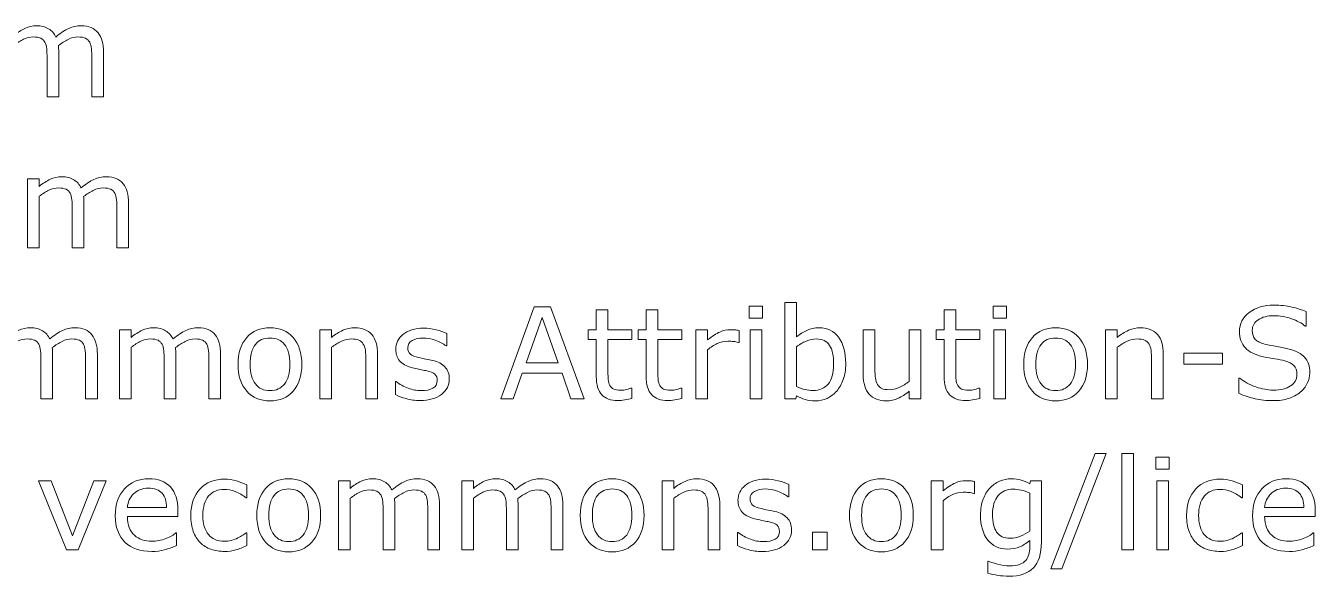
# Model space of a CAD drawing. Header units: inches. Extents: x -25 to 255, y 87 to 240.
# Drawn here: x 20.5 to 95.9, y 197.9 to 230 of the extents above; entities that cross this region are included whole.
import ezdxf

# ---------------------------------------------------------------- set-up
doc = ezdxf.new("R2010")
doc.units = ezdxf.units.IN
doc.header["$MEASUREMENT"] = 0

# ---------------------------------------------------------------- blocks, each defined once
blk = doc.blocks.new('block 114')
at = {"color": 7, "lineweight": 5}
for points in [[(53.169, 208.222), (52.406, 208.222), (51.882, 209.721), (49.559, 209.721), (49.034, 208.222), (48.307, 208.222), (50.262, 213.612), (51.214, 213.612), (53.169, 208.222)], [(63.6, 212.94), (62.828, 212.94), (62.828, 213.646), (63.6, 213.646), (63.6, 212.94)], [(77.856, 212.94), (77.084, 212.94), (77.084, 213.646), (77.856, 213.646), (77.856, 212.94)], [(51.658, 210.338), (50.72, 212.979), (49.779, 210.338), (51.658, 210.338)], [(63.555, 208.222), (62.872, 208.222), (62.872, 212.267), (63.555, 212.267), (63.555, 208.222)], [(77.812, 208.222), (77.128, 208.222), (77.128, 212.267), (77.812, 212.267), (77.812, 208.222)], [(90.484, 210.25), (88.224, 210.25), (88.224, 210.9), (90.484, 210.9), (90.484, 210.25)], [(83.684, 205.036), (81.092, 198.3), (80.465, 198.3), (83.048, 205.036), (83.684, 205.036)], [(85.296, 199.402), (84.613, 199.402), (84.613, 205.036), (85.296, 205.036), (85.296, 199.402)], [(87.373, 204.121), (86.601, 204.121), (86.601, 204.826), (87.373, 204.826), (87.373, 204.121)], [(25.23, 203.448), (23.594, 199.402), (22.91, 199.402), (21.283, 203.448), (22.02, 203.448), (23.275, 200.228), (24.517, 203.448), (25.23, 203.448)], [(87.329, 199.402), (86.645, 199.402), (86.645, 203.448), (87.329, 203.448), (87.329, 199.402)], [(67.382, 199.402), (66.522, 199.402), (66.522, 200.438), (67.382, 200.438), (67.382, 199.402)]]:
    blk.add_lwpolyline(points, dxfattribs=at)
for points, knots in [([(25.077, 225.861), (25.077, 225.861), (24.393, 225.861), (24.393, 225.861), (24.393, 225.861), (24.393, 228.162), (24.393, 228.162), (24.393, 228.335), (24.385, 228.503), (24.369, 228.665), (24.354, 228.826), (24.321, 228.955), (24.27, 229.052), (24.214, 229.155), (24.135, 229.234), (24.031, 229.287), (23.927, 229.34), (23.777, 229.366), (23.582, 229.366), (23.391, 229.366), (23.2, 229.318), (23.01, 229.223), (22.819, 229.128), (22.628, 229.007), (22.438, 228.86), (22.445, 228.804), (22.451, 228.74), (22.456, 228.666), (22.461, 228.593), (22.464, 228.52), (22.464, 228.448), (22.464, 228.448), (22.464, 225.861), (22.464, 225.861), (22.464, 225.861), (21.78, 225.861), (21.78, 225.861), (21.78, 225.861), (21.78, 228.162), (21.78, 228.162), (21.78, 228.34), (21.772, 228.51), (21.756, 228.67), (21.741, 228.83), (21.708, 228.959), (21.657, 229.055), (21.601, 229.159), (21.522, 229.236), (21.418, 229.289), (21.314, 229.341), (21.164, 229.366), (20.969, 229.366), (20.783, 229.366), (20.597, 229.321), (20.41, 229.229), (20.223, 229.137), (20.036, 229.02), (19.851, 228.878), (19.851, 228.878), (19.851, 225.861), (19.851, 225.861), (19.851, 225.861), (19.167, 225.861), (19.167, 225.861), (19.167, 225.861), (19.167, 229.907), (19.167, 229.907), (19.167, 229.907), (19.851, 229.907), (19.851, 229.907), (19.851, 229.907), (19.851, 229.458), (19.851, 229.458), (20.063, 229.633), (20.275, 229.77), (20.487, 229.869), (20.698, 229.968), (20.923, 230.017), (21.162, 230.017), (21.438, 230.017), (21.671, 229.959), (21.864, 229.844), (22.056, 229.728), (22.199, 229.568), (22.293, 229.363), (22.568, 229.594), (22.82, 229.761), (23.047, 229.863), (23.274, 229.965), (23.517, 230.017), (23.775, 230.017), (24.219, 230.017), (24.547, 229.882), (24.759, 229.613), (24.97, 229.344), (25.077, 228.968), (25.077, 228.485), (25.077, 228.485), (25.077, 225.861), (25.077, 225.861)], [0, 0, 0, 0, 1, 1, 1, 2, 2, 2, 3, 3, 3, 4, 4, 4, 5, 5, 5, 6, 6, 6, 7, 7, 7, 8, 8, 8, 9, 9, 9, 10, 10, 10, 11, 11, 11, 12, 12, 12, 13, 13, 13, 14, 14, 14, 15, 15, 15, 16, 16, 16, 17, 17, 17, 18, 18, 18, 19, 19, 19, 20, 20, 20, 21, 21, 21, 22, 22, 22, 23, 23, 23, 24, 24, 24, 25, 25, 25, 26, 26, 26, 27, 27, 27, 28, 28, 28, 29, 29, 29, 30, 30, 30, 31, 31, 31, 32, 32, 32, 33, 33, 33, 33]), ([(26.548, 217.041), (26.548, 217.041), (25.865, 217.041), (25.865, 217.041), (25.865, 217.041), (25.865, 219.342), (25.865, 219.342), (25.865, 219.516), (25.857, 219.683), (25.841, 219.845), (25.825, 220.006), (25.792, 220.136), (25.742, 220.232), (25.686, 220.336), (25.606, 220.414), (25.503, 220.467), (25.399, 220.52), (25.249, 220.547), (25.054, 220.547), (24.864, 220.547), (24.673, 220.499), (24.483, 220.404), (24.292, 220.309), (24.101, 220.188), (23.911, 220.04), (23.918, 219.985), (23.924, 219.92), (23.929, 219.847), (23.933, 219.773), (23.935, 219.7), (23.935, 219.628), (23.935, 219.628), (23.935, 217.041), (23.935, 217.041), (23.935, 217.041), (23.252, 217.041), (23.252, 217.041), (23.252, 217.041), (23.252, 219.342), (23.252, 219.342), (23.252, 219.521), (23.244, 219.69), (23.229, 219.851), (23.213, 220.011), (23.18, 220.139), (23.129, 220.236), (23.074, 220.34), (22.994, 220.417), (22.89, 220.469), (22.786, 220.521), (22.637, 220.547), (22.442, 220.547), (22.256, 220.547), (22.069, 220.501), (21.882, 220.409), (21.695, 220.318), (21.509, 220.201), (21.323, 220.059), (21.323, 220.059), (21.323, 217.041), (21.323, 217.041), (21.323, 217.041), (20.639, 217.041), (20.639, 217.041), (20.639, 217.041), (20.639, 221.087), (20.639, 221.087), (20.639, 221.087), (21.323, 221.087), (21.323, 221.087), (21.323, 221.087), (21.323, 220.638), (21.323, 220.638), (21.536, 220.814), (21.747, 220.951), (21.959, 221.05), (22.17, 221.148), (22.396, 221.197), (22.635, 221.197), (22.91, 221.197), (23.144, 221.139), (23.336, 221.024), (23.528, 220.908), (23.671, 220.748), (23.765, 220.544), (24.041, 220.775), (24.292, 220.941), (24.519, 221.044), (24.746, 221.146), (24.989, 221.197), (25.247, 221.197), (25.692, 221.197), (26.02, 221.063), (26.231, 220.794), (26.443, 220.525), (26.548, 220.149), (26.548, 219.666), (26.548, 219.666), (26.548, 217.041), (26.548, 217.041)], [0, 0, 0, 0, 1, 1, 1, 2, 2, 2, 3, 3, 3, 4, 4, 4, 5, 5, 5, 6, 6, 6, 7, 7, 7, 8, 8, 8, 9, 9, 9, 10, 10, 10, 11, 11, 11, 12, 12, 12, 13, 13, 13, 14, 14, 14, 15, 15, 15, 16, 16, 16, 17, 17, 17, 18, 18, 18, 19, 19, 19, 20, 20, 20, 21, 21, 21, 22, 22, 22, 23, 23, 23, 24, 24, 24, 25, 25, 25, 26, 26, 26, 27, 27, 27, 28, 28, 28, 29, 29, 29, 30, 30, 30, 31, 31, 31, 32, 32, 32, 33, 33, 33, 33]), ([(55.967, 208.249), (55.839, 208.215), (55.7, 208.188), (55.549, 208.166), (55.398, 208.144), (55.264, 208.133), (55.146, 208.133), (54.733, 208.133), (54.42, 208.245), (54.205, 208.468), (53.991, 208.69), (53.883, 209.047), (53.883, 209.538), (53.883, 209.538), (53.883, 211.694), (53.883, 211.694), (53.883, 211.694), (53.42, 211.694), (53.42, 211.694), (53.42, 211.694), (53.42, 212.267), (53.42, 212.267), (53.42, 212.267), (53.883, 212.267), (53.883, 212.267), (53.883, 212.267), (53.883, 213.425), (53.883, 213.425), (53.883, 213.425), (54.567, 213.425), (54.567, 213.425), (54.567, 213.425), (54.567, 212.267), (54.567, 212.267), (54.567, 212.267), (55.967, 212.267), (55.967, 212.267), (55.967, 212.267), (55.967, 211.694), (55.967, 211.694), (55.967, 211.694), (54.567, 211.694), (54.567, 211.694), (54.567, 211.694), (54.567, 209.845), (54.567, 209.845), (54.567, 209.631), (54.571, 209.465), (54.581, 209.345), (54.591, 209.225), (54.624, 209.113), (54.682, 209.009), (54.735, 208.912), (54.808, 208.841), (54.901, 208.796), (54.993, 208.751), (55.134, 208.729), (55.324, 208.729), (55.435, 208.729), (55.55, 208.745), (55.671, 208.778), (55.791, 208.811), (55.878, 208.839), (55.931, 208.861), (55.931, 208.861), (55.967, 208.861), (55.967, 208.861), (55.967, 208.861), (55.967, 208.249), (55.967, 208.249)], [0, 0, 0, 0, 1, 1, 1, 2, 2, 2, 3, 3, 3, 4, 4, 4, 5, 5, 5, 6, 6, 6, 7, 7, 7, 8, 8, 8, 9, 9, 9, 10, 10, 10, 11, 11, 11, 12, 12, 12, 13, 13, 13, 14, 14, 14, 15, 15, 15, 16, 16, 16, 17, 17, 17, 18, 18, 18, 19, 19, 19, 20, 20, 20, 21, 21, 21, 22, 22, 22, 23, 23, 23, 23]), ([(58.886, 208.249), (58.759, 208.215), (58.619, 208.188), (58.468, 208.166), (58.318, 208.144), (58.183, 208.133), (58.065, 208.133), (57.653, 208.133), (57.339, 208.245), (57.124, 208.468), (56.91, 208.69), (56.802, 209.047), (56.802, 209.538), (56.802, 209.538), (56.802, 211.694), (56.802, 211.694), (56.802, 211.694), (56.339, 211.694), (56.339, 211.694), (56.339, 211.694), (56.339, 212.267), (56.339, 212.267), (56.339, 212.267), (56.802, 212.267), (56.802, 212.267), (56.802, 212.267), (56.802, 213.425), (56.802, 213.425), (56.802, 213.425), (57.486, 213.425), (57.486, 213.425), (57.486, 213.425), (57.486, 212.267), (57.486, 212.267), (57.486, 212.267), (58.886, 212.267), (58.886, 212.267), (58.886, 212.267), (58.886, 211.694), (58.886, 211.694), (58.886, 211.694), (57.486, 211.694), (57.486, 211.694), (57.486, 211.694), (57.486, 209.845), (57.486, 209.845), (57.486, 209.631), (57.491, 209.465), (57.5, 209.345), (57.51, 209.225), (57.544, 209.113), (57.602, 209.009), (57.654, 208.912), (57.727, 208.841), (57.819, 208.796), (57.912, 208.751), (58.054, 208.729), (58.244, 208.729), (58.354, 208.729), (58.47, 208.745), (58.59, 208.778), (58.71, 208.811), (58.797, 208.839), (58.85, 208.861), (58.85, 208.861), (58.886, 208.861), (58.886, 208.861), (58.886, 208.861), (58.886, 208.249), (58.886, 208.249)], [0, 0, 0, 0, 1, 1, 1, 2, 2, 2, 3, 3, 3, 4, 4, 4, 5, 5, 5, 6, 6, 6, 7, 7, 7, 8, 8, 8, 9, 9, 9, 10, 10, 10, 11, 11, 11, 12, 12, 12, 13, 13, 13, 14, 14, 14, 15, 15, 15, 16, 16, 16, 17, 17, 17, 18, 18, 18, 19, 19, 19, 20, 20, 20, 21, 21, 21, 22, 22, 22, 23, 23, 23, 23]), ([(68.466, 210.276), (68.466, 209.938), (68.419, 209.633), (68.323, 209.363), (68.228, 209.093), (68.099, 208.866), (67.938, 208.683), (67.766, 208.493), (67.578, 208.35), (67.373, 208.255), (67.168, 208.16), (66.942, 208.111), (66.696, 208.111), (66.467, 208.111), (66.267, 208.139), (66.095, 208.193), (65.924, 208.247), (65.755, 208.32), (65.589, 208.412), (65.589, 208.412), (65.545, 208.222), (65.545, 208.222), (65.545, 208.222), (64.905, 208.222), (64.905, 208.222), (64.905, 208.222), (64.905, 213.855), (64.905, 213.855), (64.905, 213.855), (65.589, 213.855), (65.589, 213.855), (65.589, 213.855), (65.589, 211.842), (65.589, 211.842), (65.779, 211.999), (65.982, 212.128), (66.196, 212.228), (66.411, 212.328), (66.653, 212.378), (66.921, 212.378), (67.398, 212.378), (67.775, 212.194), (68.051, 211.828), (68.328, 211.461), (68.466, 210.944), (68.466, 210.276)], [0, 0, 0, 0, 1, 1, 1, 2, 2, 2, 3, 3, 3, 4, 4, 4, 5, 5, 5, 6, 6, 6, 7, 7, 7, 8, 8, 8, 9, 9, 9, 10, 10, 10, 11, 11, 11, 12, 12, 12, 13, 13, 13, 14, 14, 14, 15, 15, 15, 15]), ([(76.304, 208.249), (76.176, 208.215), (76.036, 208.188), (75.885, 208.166), (75.735, 208.144), (75.601, 208.133), (75.482, 208.133), (75.07, 208.133), (74.757, 208.245), (74.542, 208.468), (74.328, 208.69), (74.22, 209.047), (74.22, 209.538), (74.22, 209.538), (74.22, 211.694), (74.22, 211.694), (74.22, 211.694), (73.757, 211.694), (73.757, 211.694), (73.757, 211.694), (73.757, 212.267), (73.757, 212.267), (73.757, 212.267), (74.22, 212.267), (74.22, 212.267), (74.22, 212.267), (74.22, 213.425), (74.22, 213.425), (74.22, 213.425), (74.904, 213.425), (74.904, 213.425), (74.904, 213.425), (74.904, 212.267), (74.904, 212.267), (74.904, 212.267), (76.304, 212.267), (76.304, 212.267), (76.304, 212.267), (76.304, 211.694), (76.304, 211.694), (76.304, 211.694), (74.904, 211.694), (74.904, 211.694), (74.904, 211.694), (74.904, 209.845), (74.904, 209.845), (74.904, 209.631), (74.908, 209.465), (74.918, 209.345), (74.928, 209.225), (74.961, 209.113), (75.019, 209.009), (75.072, 208.912), (75.145, 208.841), (75.237, 208.796), (75.33, 208.751), (75.471, 208.729), (75.662, 208.729), (75.772, 208.729), (75.888, 208.745), (76.007, 208.778), (76.128, 208.811), (76.215, 208.839), (76.268, 208.861), (76.268, 208.861), (76.304, 208.861), (76.304, 208.861), (76.304, 208.861), (76.304, 208.249), (76.304, 208.249)], [0, 0, 0, 0, 1, 1, 1, 2, 2, 2, 3, 3, 3, 4, 4, 4, 5, 5, 5, 6, 6, 6, 7, 7, 7, 8, 8, 8, 9, 9, 9, 10, 10, 10, 11, 11, 11, 12, 12, 12, 13, 13, 13, 14, 14, 14, 15, 15, 15, 16, 16, 16, 17, 17, 17, 18, 18, 18, 19, 19, 19, 20, 20, 20, 21, 21, 21, 22, 22, 22, 23, 23, 23, 23]), ([(95.595, 209.757), (95.595, 209.547), (95.547, 209.34), (95.449, 209.135), (95.352, 208.93), (95.215, 208.756), (95.039, 208.614), (94.847, 208.46), (94.622, 208.339), (94.366, 208.253), (94.109, 208.166), (93.801, 208.122), (93.44, 208.122), (93.052, 208.122), (92.704, 208.159), (92.394, 208.231), (92.085, 208.303), (91.77, 208.41), (91.45, 208.552), (91.45, 208.552), (91.45, 209.445), (91.45, 209.445), (91.45, 209.445), (91.501, 209.445), (91.501, 209.445), (91.772, 209.22), (92.086, 209.046), (92.441, 208.924), (92.797, 208.801), (93.131, 208.74), (93.443, 208.74), (93.885, 208.74), (94.23, 208.823), (94.476, 208.99), (94.723, 209.156), (94.845, 209.378), (94.845, 209.655), (94.845, 209.894), (94.787, 210.07), (94.671, 210.183), (94.554, 210.296), (94.377, 210.384), (94.139, 210.447), (93.959, 210.495), (93.763, 210.535), (93.553, 210.566), (93.343, 210.598), (93.121, 210.637), (92.885, 210.686), (92.41, 210.787), (92.057, 210.96), (91.827, 211.204), (91.598, 211.449), (91.483, 211.768), (91.483, 212.161), (91.483, 212.611), (91.673, 212.981), (92.053, 213.269), (92.433, 213.557), (92.915, 213.701), (93.499, 213.701), (93.876, 213.701), (94.223, 213.665), (94.538, 213.592), (94.853, 213.52), (95.132, 213.431), (95.374, 213.324), (95.374, 213.324), (95.374, 212.477), (95.374, 212.477), (95.374, 212.477), (95.324, 212.477), (95.324, 212.477), (95.12, 212.651), (94.852, 212.796), (94.52, 212.911), (94.187, 213.026), (93.848, 213.083), (93.5, 213.083), (93.118, 213.083), (92.811, 213.004), (92.58, 212.845), (92.348, 212.686), (92.232, 212.48), (92.232, 212.23), (92.232, 212.005), (92.29, 211.829), (92.405, 211.702), (92.521, 211.574), (92.724, 211.476), (93.014, 211.409), (93.168, 211.375), (93.387, 211.334), (93.67, 211.286), (93.954, 211.237), (94.194, 211.188), (94.391, 211.137), (94.79, 211.031), (95.09, 210.872), (95.292, 210.657), (95.494, 210.442), (95.595, 210.142), (95.595, 209.757)], [0, 0, 0, 0, 1, 1, 1, 2, 2, 2, 3, 3, 3, 4, 4, 4, 5, 5, 5, 6, 6, 6, 7, 7, 7, 8, 8, 8, 9, 9, 9, 10, 10, 10, 11, 11, 11, 12, 12, 12, 13, 13, 13, 14, 14, 14, 15, 15, 15, 16, 16, 16, 17, 17, 17, 18, 18, 18, 19, 19, 19, 20, 20, 20, 21, 21, 21, 22, 22, 22, 23, 23, 23, 24, 24, 24, 25, 25, 25, 26, 26, 26, 27, 27, 27, 28, 28, 28, 29, 29, 29, 30, 30, 30, 31, 31, 31, 32, 32, 32, 33, 33, 33, 34, 34, 34, 34]), ([(24.718, 208.222), (24.718, 208.222), (24.035, 208.222), (24.035, 208.222), (24.035, 208.222), (24.035, 210.523), (24.035, 210.523), (24.035, 210.697), (24.026, 210.864), (24.011, 211.026), (23.995, 211.187), (23.962, 211.317), (23.911, 211.413), (23.856, 211.516), (23.776, 211.595), (23.672, 211.648), (23.569, 211.701), (23.419, 211.727), (23.224, 211.727), (23.033, 211.727), (22.843, 211.68), (22.652, 211.585), (22.461, 211.49), (22.271, 211.368), (22.08, 211.221), (22.088, 211.166), (22.093, 211.101), (22.098, 211.027), (22.103, 210.954), (22.105, 210.881), (22.105, 210.809), (22.105, 210.809), (22.105, 208.222), (22.105, 208.222), (22.105, 208.222), (21.422, 208.222), (21.422, 208.222), (21.422, 208.222), (21.422, 210.523), (21.422, 210.523), (21.422, 210.701), (21.414, 210.871), (21.399, 211.031), (21.383, 211.191), (21.35, 211.32), (21.299, 211.417), (21.243, 211.52), (21.164, 211.598), (21.06, 211.649), (20.956, 211.702), (20.807, 211.727), (20.611, 211.727), (20.425, 211.727), (20.239, 211.682), (20.051, 211.59), (19.865, 211.499), (19.678, 211.381), (19.493, 211.239), (19.493, 211.239), (19.493, 208.222), (19.493, 208.222), (19.493, 208.222), (18.809, 208.222), (18.809, 208.222), (18.809, 208.222), (18.809, 212.267), (18.809, 212.267), (18.809, 212.267), (19.493, 212.267), (19.493, 212.267), (19.493, 212.267), (19.493, 211.819), (19.493, 211.819), (19.705, 211.994), (19.917, 212.131), (20.129, 212.23), (20.34, 212.329), (20.565, 212.378), (20.805, 212.378), (21.08, 212.378), (21.314, 212.32), (21.505, 212.205), (21.698, 212.089), (21.841, 211.929), (21.935, 211.725), (22.21, 211.955), (22.462, 212.122), (22.688, 212.225), (22.916, 212.327), (23.158, 212.378), (23.417, 212.378), (23.862, 212.378), (24.19, 212.243), (24.401, 211.974), (24.612, 211.705), (24.718, 211.329), (24.718, 210.847), (24.718, 210.847), (24.718, 208.222), (24.718, 208.222)], [0, 0, 0, 0, 1, 1, 1, 2, 2, 2, 3, 3, 3, 4, 4, 4, 5, 5, 5, 6, 6, 6, 7, 7, 7, 8, 8, 8, 9, 9, 9, 10, 10, 10, 11, 11, 11, 12, 12, 12, 13, 13, 13, 14, 14, 14, 15, 15, 15, 16, 16, 16, 17, 17, 17, 18, 18, 18, 19, 19, 19, 20, 20, 20, 21, 21, 21, 22, 22, 22, 23, 23, 23, 24, 24, 24, 25, 25, 25, 26, 26, 26, 27, 27, 27, 28, 28, 28, 29, 29, 29, 30, 30, 30, 31, 31, 31, 32, 32, 32, 33, 33, 33, 33]), ([(31.924, 208.222), (31.924, 208.222), (31.24, 208.222), (31.24, 208.222), (31.24, 208.222), (31.24, 210.523), (31.24, 210.523), (31.24, 210.697), (31.232, 210.864), (31.217, 211.026), (31.201, 211.187), (31.168, 211.317), (31.117, 211.413), (31.062, 211.516), (30.982, 211.595), (30.878, 211.648), (30.775, 211.701), (30.625, 211.727), (30.429, 211.727), (30.239, 211.727), (30.048, 211.68), (29.858, 211.585), (29.667, 211.49), (29.477, 211.368), (29.286, 211.221), (29.293, 211.166), (29.299, 211.101), (29.304, 211.027), (29.308, 210.954), (29.311, 210.881), (29.311, 210.809), (29.311, 210.809), (29.311, 208.222), (29.311, 208.222), (29.311, 208.222), (28.628, 208.222), (28.628, 208.222), (28.628, 208.222), (28.628, 210.523), (28.628, 210.523), (28.628, 210.701), (28.619, 210.871), (28.604, 211.031), (28.588, 211.191), (28.555, 211.32), (28.504, 211.417), (28.449, 211.52), (28.369, 211.598), (28.265, 211.649), (28.162, 211.702), (28.012, 211.727), (27.817, 211.727), (27.631, 211.727), (27.445, 211.682), (27.257, 211.59), (27.071, 211.499), (26.884, 211.381), (26.698, 211.239), (26.698, 211.239), (26.698, 208.222), (26.698, 208.222), (26.698, 208.222), (26.015, 208.222), (26.015, 208.222), (26.015, 208.222), (26.015, 212.267), (26.015, 212.267), (26.015, 212.267), (26.698, 212.267), (26.698, 212.267), (26.698, 212.267), (26.698, 211.819), (26.698, 211.819), (26.911, 211.994), (27.123, 212.131), (27.334, 212.23), (27.546, 212.329), (27.771, 212.378), (28.01, 212.378), (28.285, 212.378), (28.52, 212.32), (28.711, 212.205), (28.903, 212.089), (29.047, 211.929), (29.141, 211.725), (29.416, 211.955), (29.667, 212.122), (29.894, 212.225), (30.122, 212.327), (30.364, 212.378), (30.623, 212.378), (31.068, 212.378), (31.395, 212.243), (31.607, 211.974), (31.818, 211.705), (31.924, 211.329), (31.924, 210.847), (31.924, 210.847), (31.924, 208.222), (31.924, 208.222)], [0, 0, 0, 0, 1, 1, 1, 2, 2, 2, 3, 3, 3, 4, 4, 4, 5, 5, 5, 6, 6, 6, 7, 7, 7, 8, 8, 8, 9, 9, 9, 10, 10, 10, 11, 11, 11, 12, 12, 12, 13, 13, 13, 14, 14, 14, 15, 15, 15, 16, 16, 16, 17, 17, 17, 18, 18, 18, 19, 19, 19, 20, 20, 20, 21, 21, 21, 22, 22, 22, 23, 23, 23, 24, 24, 24, 25, 25, 25, 26, 26, 26, 27, 27, 27, 28, 28, 28, 29, 29, 29, 30, 30, 30, 31, 31, 31, 32, 32, 32, 33, 33, 33, 33]), ([(36.671, 210.243), (36.671, 209.584), (36.503, 209.064), (36.165, 208.683), (35.828, 208.302), (35.376, 208.111), (34.81, 208.111), (34.239, 208.111), (33.785, 208.302), (33.449, 208.683), (33.113, 209.064), (32.945, 209.584), (32.945, 210.243), (32.945, 210.902), (33.113, 211.422), (33.449, 211.804), (33.785, 212.187), (34.239, 212.378), (34.81, 212.378), (35.376, 212.378), (35.828, 212.187), (36.165, 211.804), (36.503, 211.422), (36.671, 210.902), (36.671, 210.243)], [0, 0, 0, 0, 1, 1, 1, 2, 2, 2, 3, 3, 3, 4, 4, 4, 5, 5, 5, 6, 6, 6, 7, 7, 7, 8, 8, 8, 8]), ([(41.102, 208.222), (41.102, 208.222), (40.418, 208.222), (40.418, 208.222), (40.418, 208.222), (40.418, 210.523), (40.418, 210.523), (40.418, 210.708), (40.407, 210.883), (40.386, 211.046), (40.364, 211.208), (40.324, 211.336), (40.267, 211.428), (40.207, 211.529), (40.121, 211.604), (40.008, 211.654), (39.895, 211.702), (39.749, 211.727), (39.569, 211.727), (39.385, 211.727), (39.192, 211.682), (38.991, 211.59), (38.789, 211.499), (38.596, 211.381), (38.412, 211.239), (38.412, 211.239), (38.412, 208.222), (38.412, 208.222), (38.412, 208.222), (37.728, 208.222), (37.728, 208.222), (37.728, 208.222), (37.728, 212.267), (37.728, 212.267), (37.728, 212.267), (38.412, 212.267), (38.412, 212.267), (38.412, 212.267), (38.412, 211.817), (38.412, 211.817), (38.623, 211.993), (38.842, 212.13), (39.068, 212.23), (39.294, 212.328), (39.526, 212.378), (39.764, 212.378), (40.199, 212.378), (40.531, 212.246), (40.759, 211.984), (40.987, 211.72), (41.102, 211.341), (41.102, 210.847), (41.102, 210.847), (41.102, 208.222), (41.102, 208.222)], [0, 0, 0, 0, 1, 1, 1, 2, 2, 2, 3, 3, 3, 4, 4, 4, 5, 5, 5, 6, 6, 6, 7, 7, 7, 8, 8, 8, 9, 9, 9, 10, 10, 10, 11, 11, 11, 12, 12, 12, 13, 13, 13, 14, 14, 14, 15, 15, 15, 16, 16, 16, 17, 17, 17, 18, 18, 18, 18]), ([(45.294, 209.392), (45.294, 209.024), (45.141, 208.722), (44.836, 208.487), (44.532, 208.251), (44.116, 208.133), (43.589, 208.133), (43.29, 208.133), (43.016, 208.169), (42.767, 208.24), (42.518, 208.311), (42.309, 208.389), (42.141, 208.473), (42.141, 208.473), (42.141, 209.236), (42.141, 209.236), (42.141, 209.236), (42.177, 209.236), (42.177, 209.236), (42.389, 209.074), (42.627, 208.946), (42.888, 208.85), (43.149, 208.755), (43.4, 208.707), (43.639, 208.707), (43.936, 208.707), (44.169, 208.755), (44.336, 208.851), (44.504, 208.947), (44.588, 209.099), (44.588, 209.305), (44.588, 209.464), (44.543, 209.584), (44.452, 209.666), (44.361, 209.748), (44.186, 209.817), (43.928, 209.875), (43.832, 209.897), (43.707, 209.922), (43.553, 209.951), (43.398, 209.98), (43.258, 210.011), (43.132, 210.045), (42.779, 210.138), (42.53, 210.276), (42.383, 210.457), (42.236, 210.639), (42.163, 210.862), (42.163, 211.126), (42.163, 211.292), (42.197, 211.448), (42.265, 211.595), (42.334, 211.742), (42.438, 211.873), (42.578, 211.988), (42.713, 212.101), (42.884, 212.19), (43.093, 212.256), (43.301, 212.323), (43.534, 212.356), (43.792, 212.356), (44.033, 212.356), (44.276, 212.326), (44.523, 212.267), (44.77, 212.208), (44.975, 212.135), (45.139, 212.05), (45.139, 212.05), (45.139, 211.319), (45.139, 211.319), (45.139, 211.319), (45.103, 211.319), (45.103, 211.319), (44.931, 211.45), (44.721, 211.559), (44.474, 211.649), (44.228, 211.738), (43.985, 211.782), (43.748, 211.782), (43.502, 211.782), (43.293, 211.735), (43.123, 211.64), (42.953, 211.545), (42.868, 211.404), (42.868, 211.217), (42.868, 211.051), (42.919, 210.925), (43.023, 210.841), (43.123, 210.757), (43.285, 210.689), (43.511, 210.636), (43.635, 210.607), (43.774, 210.578), (43.928, 210.549), (44.082, 210.52), (44.211, 210.494), (44.314, 210.47), (44.627, 210.398), (44.869, 210.274), (45.039, 210.098), (45.208, 209.921), (45.294, 209.685), (45.294, 209.392)], [0, 0, 0, 0, 1, 1, 1, 2, 2, 2, 3, 3, 3, 4, 4, 4, 5, 5, 5, 6, 6, 6, 7, 7, 7, 8, 8, 8, 9, 9, 9, 10, 10, 10, 11, 11, 11, 12, 12, 12, 13, 13, 13, 14, 14, 14, 15, 15, 15, 16, 16, 16, 17, 17, 17, 18, 18, 18, 19, 19, 19, 20, 20, 20, 21, 21, 21, 22, 22, 22, 23, 23, 23, 24, 24, 24, 25, 25, 25, 26, 26, 26, 27, 27, 27, 28, 28, 28, 29, 29, 29, 30, 30, 30, 31, 31, 31, 32, 32, 32, 33, 33, 33, 34, 34, 34, 34]), ([(62.235, 211.529), (62.235, 211.529), (62.199, 211.529), (62.199, 211.529), (62.098, 211.552), (62, 211.569), (61.904, 211.58), (61.809, 211.59), (61.696, 211.595), (61.566, 211.595), (61.356, 211.595), (61.154, 211.549), (60.959, 211.456), (60.763, 211.363), (60.575, 211.242), (60.394, 211.095), (60.394, 211.095), (60.394, 208.222), (60.394, 208.222), (60.394, 208.222), (59.711, 208.222), (59.711, 208.222), (59.711, 208.222), (59.711, 212.267), (59.711, 212.267), (59.711, 212.267), (60.394, 212.267), (60.394, 212.267), (60.394, 212.267), (60.394, 211.67), (60.394, 211.67), (60.664, 211.887), (60.902, 212.041), (61.109, 212.132), (61.315, 212.223), (61.525, 212.267), (61.74, 212.267), (61.858, 212.267), (61.943, 212.265), (61.996, 212.259), (62.049, 212.252), (62.129, 212.241), (62.235, 212.225), (62.235, 212.225), (62.235, 211.529), (62.235, 211.529)], [0, 0, 0, 0, 1, 1, 1, 2, 2, 2, 3, 3, 3, 4, 4, 4, 5, 5, 5, 6, 6, 6, 7, 7, 7, 8, 8, 8, 9, 9, 9, 10, 10, 10, 11, 11, 11, 12, 12, 12, 13, 13, 13, 14, 14, 14, 15, 15, 15, 15]), ([(72.861, 208.222), (72.861, 208.222), (72.178, 208.222), (72.178, 208.222), (72.178, 208.222), (72.178, 208.673), (72.178, 208.673), (71.949, 208.492), (71.731, 208.353), (71.521, 208.257), (71.312, 208.16), (71.082, 208.111), (70.829, 208.111), (70.406, 208.111), (70.077, 208.242), (69.841, 208.501), (69.606, 208.76), (69.488, 209.141), (69.488, 209.643), (69.488, 209.643), (69.488, 212.267), (69.488, 212.267), (69.488, 212.267), (70.171, 212.267), (70.171, 212.267), (70.171, 212.267), (70.171, 209.967), (70.171, 209.967), (70.171, 209.762), (70.181, 209.587), (70.2, 209.44), (70.219, 209.294), (70.26, 209.17), (70.322, 209.066), (70.387, 208.96), (70.471, 208.882), (70.574, 208.834), (70.677, 208.786), (70.827, 208.762), (71.024, 208.762), (71.199, 208.762), (71.39, 208.808), (71.597, 208.9), (71.804, 208.991), (71.998, 209.108), (72.178, 209.25), (72.178, 209.25), (72.178, 212.267), (72.178, 212.267), (72.178, 212.267), (72.861, 212.267), (72.861, 212.267), (72.861, 212.267), (72.861, 208.222), (72.861, 208.222)], [0, 0, 0, 0, 1, 1, 1, 2, 2, 2, 3, 3, 3, 4, 4, 4, 5, 5, 5, 6, 6, 6, 7, 7, 7, 8, 8, 8, 9, 9, 9, 10, 10, 10, 11, 11, 11, 12, 12, 12, 13, 13, 13, 14, 14, 14, 15, 15, 15, 16, 16, 16, 17, 17, 17, 18, 18, 18, 18]), ([(82.601, 210.243), (82.601, 209.584), (82.432, 209.064), (82.095, 208.683), (81.757, 208.302), (81.305, 208.111), (80.74, 208.111), (80.168, 208.111), (79.715, 208.302), (79.379, 208.683), (79.043, 209.064), (78.874, 209.584), (78.874, 210.243), (78.874, 210.902), (79.043, 211.422), (79.379, 211.804), (79.715, 212.187), (80.168, 212.378), (80.74, 212.378), (81.305, 212.378), (81.757, 212.187), (82.095, 211.804), (82.432, 211.422), (82.601, 210.902), (82.601, 210.243)], [0, 0, 0, 0, 1, 1, 1, 2, 2, 2, 3, 3, 3, 4, 4, 4, 5, 5, 5, 6, 6, 6, 7, 7, 7, 8, 8, 8, 8]), ([(87.031, 208.222), (87.031, 208.222), (86.348, 208.222), (86.348, 208.222), (86.348, 208.222), (86.348, 210.523), (86.348, 210.523), (86.348, 210.708), (86.337, 210.883), (86.315, 211.046), (86.293, 211.208), (86.254, 211.336), (86.197, 211.428), (86.137, 211.529), (86.05, 211.604), (85.938, 211.654), (85.825, 211.702), (85.678, 211.727), (85.499, 211.727), (85.314, 211.727), (85.121, 211.682), (84.92, 211.59), (84.719, 211.499), (84.526, 211.381), (84.341, 211.239), (84.341, 211.239), (84.341, 208.222), (84.341, 208.222), (84.341, 208.222), (83.658, 208.222), (83.658, 208.222), (83.658, 208.222), (83.658, 212.267), (83.658, 212.267), (83.658, 212.267), (84.341, 212.267), (84.341, 212.267), (84.341, 212.267), (84.341, 211.817), (84.341, 211.817), (84.553, 211.993), (84.771, 212.13), (84.997, 212.23), (85.223, 212.328), (85.455, 212.378), (85.693, 212.378), (86.128, 212.378), (86.46, 212.246), (86.689, 211.984), (86.917, 211.72), (87.031, 211.341), (87.031, 210.847), (87.031, 210.847), (87.031, 208.222), (87.031, 208.222)], [0, 0, 0, 0, 1, 1, 1, 2, 2, 2, 3, 3, 3, 4, 4, 4, 5, 5, 5, 6, 6, 6, 7, 7, 7, 8, 8, 8, 9, 9, 9, 10, 10, 10, 11, 11, 11, 12, 12, 12, 13, 13, 13, 14, 14, 14, 15, 15, 15, 16, 16, 16, 17, 17, 17, 18, 18, 18, 18]), ([(35.966, 210.243), (35.966, 210.763), (35.864, 211.15), (35.66, 211.403), (35.456, 211.656), (35.172, 211.782), (34.81, 211.782), (34.442, 211.782), (34.158, 211.656), (33.955, 211.403), (33.752, 211.15), (33.651, 210.763), (33.651, 210.243), (33.651, 209.739), (33.753, 209.357), (33.957, 209.097), (34.161, 208.837), (34.445, 208.707), (34.81, 208.707), (35.17, 208.707), (35.452, 208.835), (35.658, 209.094), (35.863, 209.352), (35.966, 209.735), (35.966, 210.243)], [0, 0, 0, 0, 1, 1, 1, 2, 2, 2, 3, 3, 3, 4, 4, 4, 5, 5, 5, 6, 6, 6, 7, 7, 7, 8, 8, 8, 8]), ([(67.761, 210.253), (67.761, 210.736), (67.681, 211.103), (67.522, 211.352), (67.363, 211.603), (67.107, 211.727), (66.753, 211.727), (66.555, 211.727), (66.355, 211.685), (66.152, 211.599), (65.95, 211.513), (65.762, 211.403), (65.589, 211.268), (65.589, 211.268), (65.589, 208.95), (65.589, 208.95), (65.781, 208.863), (65.947, 208.802), (66.086, 208.769), (66.224, 208.735), (66.381, 208.718), (66.557, 208.718), (66.933, 208.718), (67.227, 208.842), (67.441, 209.089), (67.654, 209.336), (67.761, 209.725), (67.761, 210.253)], [0, 0, 0, 0, 1, 1, 1, 2, 2, 2, 3, 3, 3, 4, 4, 4, 5, 5, 5, 6, 6, 6, 7, 7, 7, 8, 8, 8, 9, 9, 9, 9]), ([(81.895, 210.243), (81.895, 210.763), (81.793, 211.15), (81.589, 211.403), (81.385, 211.656), (81.102, 211.782), (80.74, 211.782), (80.372, 211.782), (80.087, 211.656), (79.885, 211.403), (79.681, 211.15), (79.58, 210.763), (79.58, 210.243), (79.58, 209.739), (79.682, 209.357), (79.886, 209.097), (80.09, 208.837), (80.374, 208.707), (80.74, 208.707), (81.099, 208.707), (81.382, 208.835), (81.587, 209.094), (81.792, 209.352), (81.895, 209.735), (81.895, 210.243)], [0, 0, 0, 0, 1, 1, 1, 2, 2, 2, 3, 3, 3, 4, 4, 4, 5, 5, 5, 6, 6, 6, 7, 7, 7, 8, 8, 8, 8]), ([(29.428, 201.364), (29.428, 201.364), (26.474, 201.364), (26.474, 201.364), (26.474, 201.116), (26.511, 200.898), (26.585, 200.713), (26.659, 200.528), (26.761, 200.376), (26.891, 200.258), (27.015, 200.141), (27.163, 200.055), (27.334, 199.997), (27.505, 199.938), (27.694, 199.909), (27.9, 199.909), (28.173, 199.909), (28.448, 199.964), (28.724, 200.073), (29.001, 200.182), (29.198, 200.289), (29.315, 200.394), (29.315, 200.394), (29.351, 200.394), (29.351, 200.394), (29.351, 200.394), (29.351, 199.654), (29.351, 199.654), (29.122, 199.557), (28.889, 199.477), (28.65, 199.412), (28.412, 199.347), (28.161, 199.314), (27.899, 199.314), (27.23, 199.314), (26.707, 199.495), (26.332, 199.858), (25.956, 200.221), (25.768, 200.736), (25.768, 201.404), (25.768, 202.064), (25.948, 202.588), (26.308, 202.977), (26.667, 203.365), (27.141, 203.558), (27.728, 203.558), (28.272, 203.558), (28.691, 203.4), (28.986, 203.083), (29.281, 202.766), (29.428, 202.316), (29.428, 201.732), (29.428, 201.732), (29.428, 201.364), (29.428, 201.364)], [0, 0, 0, 0, 1, 1, 1, 2, 2, 2, 3, 3, 3, 4, 4, 4, 5, 5, 5, 6, 6, 6, 7, 7, 7, 8, 8, 8, 9, 9, 9, 10, 10, 10, 11, 11, 11, 12, 12, 12, 13, 13, 13, 14, 14, 14, 15, 15, 15, 16, 16, 16, 17, 17, 17, 18, 18, 18, 18]), ([(33.456, 199.658), (33.229, 199.549), (33.014, 199.465), (32.811, 199.404), (32.607, 199.344), (32.39, 199.314), (32.162, 199.314), (31.87, 199.314), (31.603, 199.357), (31.36, 199.443), (31.116, 199.528), (30.908, 199.658), (30.734, 199.831), (30.558, 200.004), (30.422, 200.224), (30.326, 200.489), (30.23, 200.754), (30.181, 201.064), (30.181, 201.418), (30.181, 202.078), (30.363, 202.596), (30.725, 202.973), (31.088, 203.348), (31.566, 203.536), (32.162, 203.536), (32.393, 203.536), (32.62, 203.504), (32.843, 203.439), (33.066, 203.374), (33.27, 203.294), (33.456, 203.201), (33.456, 203.201), (33.456, 202.445), (33.456, 202.445), (33.456, 202.445), (33.419, 202.445), (33.419, 202.445), (33.212, 202.605), (32.999, 202.727), (32.778, 202.813), (32.558, 202.898), (32.343, 202.941), (32.133, 202.941), (31.748, 202.941), (31.444, 202.812), (31.221, 202.554), (30.998, 202.296), (30.887, 201.917), (30.887, 201.418), (30.887, 200.933), (30.996, 200.56), (31.214, 200.3), (31.432, 200.039), (31.738, 199.909), (32.133, 199.909), (32.271, 199.909), (32.41, 199.927), (32.552, 199.963), (32.694, 199.999), (32.822, 200.045), (32.935, 200.102), (33.034, 200.152), (33.127, 200.205), (33.214, 200.261), (33.3, 200.317), (33.369, 200.365), (33.419, 200.405), (33.419, 200.405), (33.456, 200.405), (33.456, 200.405), (33.456, 200.405), (33.456, 199.658), (33.456, 199.658)], [0, 0, 0, 0, 1, 1, 1, 2, 2, 2, 3, 3, 3, 4, 4, 4, 5, 5, 5, 6, 6, 6, 7, 7, 7, 8, 8, 8, 9, 9, 9, 10, 10, 10, 11, 11, 11, 12, 12, 12, 13, 13, 13, 14, 14, 14, 15, 15, 15, 16, 16, 16, 17, 17, 17, 18, 18, 18, 19, 19, 19, 20, 20, 20, 21, 21, 21, 22, 22, 22, 23, 23, 23, 24, 24, 24, 24]), ([(37.768, 201.424), (37.768, 200.765), (37.599, 200.245), (37.261, 199.864), (36.924, 199.483), (36.472, 199.292), (35.906, 199.292), (35.335, 199.292), (34.881, 199.483), (34.545, 199.864), (34.209, 200.245), (34.041, 200.765), (34.041, 201.424), (34.041, 202.082), (34.209, 202.603), (34.545, 202.985), (34.881, 203.367), (35.335, 203.558), (35.906, 203.558), (36.472, 203.558), (36.924, 203.367), (37.261, 202.985), (37.599, 202.603), (37.768, 202.082), (37.768, 201.424)], [0, 0, 0, 0, 1, 1, 1, 2, 2, 2, 3, 3, 3, 4, 4, 4, 5, 5, 5, 6, 6, 6, 7, 7, 7, 8, 8, 8, 8]), ([(44.722, 199.402), (44.722, 199.402), (44.038, 199.402), (44.038, 199.402), (44.038, 199.402), (44.038, 201.703), (44.038, 201.703), (44.038, 201.877), (44.031, 202.045), (44.015, 202.206), (43.999, 202.368), (43.966, 202.497), (43.916, 202.594), (43.86, 202.697), (43.78, 202.776), (43.677, 202.829), (43.573, 202.882), (43.423, 202.908), (43.228, 202.908), (43.037, 202.908), (42.846, 202.86), (42.656, 202.765), (42.465, 202.67), (42.274, 202.549), (42.084, 202.401), (42.091, 202.346), (42.097, 202.282), (42.102, 202.208), (42.107, 202.134), (42.109, 202.062), (42.109, 201.989), (42.109, 201.989), (42.109, 199.402), (42.109, 199.402), (42.109, 199.402), (41.426, 199.402), (41.426, 199.402), (41.426, 199.402), (41.426, 201.703), (41.426, 201.703), (41.426, 201.882), (41.418, 202.051), (41.402, 202.212), (41.386, 202.372), (41.353, 202.501), (41.303, 202.597), (41.247, 202.7), (41.167, 202.778), (41.064, 202.83), (40.96, 202.882), (40.81, 202.908), (40.615, 202.908), (40.429, 202.908), (40.243, 202.862), (40.056, 202.771), (39.868, 202.679), (39.682, 202.562), (39.496, 202.42), (39.496, 202.42), (39.496, 199.402), (39.496, 199.402), (39.496, 199.402), (38.813, 199.402), (38.813, 199.402), (38.813, 199.402), (38.813, 203.448), (38.813, 203.448), (38.813, 203.448), (39.496, 203.448), (39.496, 203.448), (39.496, 203.448), (39.496, 202.999), (39.496, 202.999), (39.709, 203.175), (39.921, 203.312), (40.132, 203.411), (40.344, 203.509), (40.569, 203.558), (40.808, 203.558), (41.084, 203.558), (41.317, 203.5), (41.51, 203.385), (41.702, 203.27), (41.844, 203.11), (41.939, 202.905), (42.214, 203.136), (42.465, 203.303), (42.693, 203.405), (42.919, 203.507), (43.163, 203.558), (43.421, 203.558), (43.865, 203.558), (44.193, 203.424), (44.405, 203.155), (44.616, 202.886), (44.722, 202.51), (44.722, 202.027), (44.722, 202.027), (44.722, 199.402), (44.722, 199.402)], [0, 0, 0, 0, 1, 1, 1, 2, 2, 2, 3, 3, 3, 4, 4, 4, 5, 5, 5, 6, 6, 6, 7, 7, 7, 8, 8, 8, 9, 9, 9, 10, 10, 10, 11, 11, 11, 12, 12, 12, 13, 13, 13, 14, 14, 14, 15, 15, 15, 16, 16, 16, 17, 17, 17, 18, 18, 18, 19, 19, 19, 20, 20, 20, 21, 21, 21, 22, 22, 22, 23, 23, 23, 24, 24, 24, 25, 25, 25, 26, 26, 26, 27, 27, 27, 28, 28, 28, 29, 29, 29, 30, 30, 30, 31, 31, 31, 32, 32, 32, 33, 33, 33, 33]), ([(51.928, 199.402), (51.928, 199.402), (51.244, 199.402), (51.244, 199.402), (51.244, 199.402), (51.244, 201.703), (51.244, 201.703), (51.244, 201.877), (51.236, 202.045), (51.221, 202.206), (51.205, 202.368), (51.172, 202.497), (51.121, 202.594), (51.066, 202.697), (50.986, 202.776), (50.882, 202.829), (50.778, 202.882), (50.629, 202.908), (50.434, 202.908), (50.243, 202.908), (50.052, 202.86), (49.862, 202.765), (49.671, 202.67), (49.48, 202.549), (49.29, 202.401), (49.297, 202.346), (49.303, 202.282), (49.308, 202.208), (49.313, 202.134), (49.315, 202.062), (49.315, 201.989), (49.315, 201.989), (49.315, 199.402), (49.315, 199.402), (49.315, 199.402), (48.631, 199.402), (48.631, 199.402), (48.631, 199.402), (48.631, 201.703), (48.631, 201.703), (48.631, 201.882), (48.624, 202.051), (48.608, 202.212), (48.592, 202.372), (48.559, 202.501), (48.509, 202.597), (48.453, 202.7), (48.373, 202.778), (48.27, 202.83), (48.166, 202.882), (48.016, 202.908), (47.821, 202.908), (47.635, 202.908), (47.448, 202.862), (47.262, 202.771), (47.074, 202.679), (46.888, 202.562), (46.702, 202.42), (46.702, 202.42), (46.702, 199.402), (46.702, 199.402), (46.702, 199.402), (46.019, 199.402), (46.019, 199.402), (46.019, 199.402), (46.019, 203.448), (46.019, 203.448), (46.019, 203.448), (46.702, 203.448), (46.702, 203.448), (46.702, 203.448), (46.702, 202.999), (46.702, 202.999), (46.915, 203.175), (47.126, 203.312), (47.338, 203.411), (47.55, 203.509), (47.775, 203.558), (48.014, 203.558), (48.29, 203.558), (48.523, 203.5), (48.715, 203.385), (48.908, 203.27), (49.05, 203.11), (49.145, 202.905), (49.42, 203.136), (49.671, 203.303), (49.898, 203.405), (50.125, 203.507), (50.368, 203.558), (50.627, 203.558), (51.071, 203.558), (51.399, 203.424), (51.611, 203.155), (51.822, 202.886), (51.928, 202.51), (51.928, 202.027), (51.928, 202.027), (51.928, 199.402), (51.928, 199.402)], [0, 0, 0, 0, 1, 1, 1, 2, 2, 2, 3, 3, 3, 4, 4, 4, 5, 5, 5, 6, 6, 6, 7, 7, 7, 8, 8, 8, 9, 9, 9, 10, 10, 10, 11, 11, 11, 12, 12, 12, 13, 13, 13, 14, 14, 14, 15, 15, 15, 16, 16, 16, 17, 17, 17, 18, 18, 18, 19, 19, 19, 20, 20, 20, 21, 21, 21, 22, 22, 22, 23, 23, 23, 24, 24, 24, 25, 25, 25, 26, 26, 26, 27, 27, 27, 28, 28, 28, 29, 29, 29, 30, 30, 30, 31, 31, 31, 32, 32, 32, 33, 33, 33, 33]), ([(56.675, 201.424), (56.675, 200.765), (56.506, 200.245), (56.169, 199.864), (55.832, 199.483), (55.38, 199.292), (54.814, 199.292), (54.243, 199.292), (53.789, 199.483), (53.453, 199.864), (53.117, 200.245), (52.949, 200.765), (52.949, 201.424), (52.949, 202.082), (53.117, 202.603), (53.453, 202.985), (53.789, 203.367), (54.243, 203.558), (54.814, 203.558), (55.38, 203.558), (55.832, 203.367), (56.169, 202.985), (56.506, 202.603), (56.675, 202.082), (56.675, 201.424)], [0, 0, 0, 0, 1, 1, 1, 2, 2, 2, 3, 3, 3, 4, 4, 4, 5, 5, 5, 6, 6, 6, 7, 7, 7, 8, 8, 8, 8]), ([(61.105, 199.402), (61.105, 199.402), (60.422, 199.402), (60.422, 199.402), (60.422, 199.402), (60.422, 201.703), (60.422, 201.703), (60.422, 201.889), (60.411, 202.063), (60.389, 202.226), (60.368, 202.389), (60.328, 202.516), (60.271, 202.608), (60.211, 202.709), (60.125, 202.785), (60.012, 202.834), (59.9, 202.883), (59.753, 202.908), (59.574, 202.908), (59.389, 202.908), (59.195, 202.862), (58.994, 202.771), (58.793, 202.679), (58.6, 202.562), (58.415, 202.42), (58.415, 202.42), (58.415, 199.402), (58.415, 199.402), (58.415, 199.402), (57.732, 199.402), (57.732, 199.402), (57.732, 199.402), (57.732, 203.448), (57.732, 203.448), (57.732, 203.448), (58.415, 203.448), (58.415, 203.448), (58.415, 203.448), (58.415, 202.997), (58.415, 202.997), (58.627, 203.173), (58.846, 203.311), (59.072, 203.41), (59.298, 203.509), (59.53, 203.558), (59.768, 203.558), (60.203, 203.558), (60.534, 203.427), (60.763, 203.164), (60.991, 202.901), (61.105, 202.522), (61.105, 202.027), (61.105, 202.027), (61.105, 199.402), (61.105, 199.402)], [0, 0, 0, 0, 1, 1, 1, 2, 2, 2, 3, 3, 3, 4, 4, 4, 5, 5, 5, 6, 6, 6, 7, 7, 7, 8, 8, 8, 9, 9, 9, 10, 10, 10, 11, 11, 11, 12, 12, 12, 13, 13, 13, 14, 14, 14, 15, 15, 15, 16, 16, 16, 17, 17, 17, 18, 18, 18, 18]), ([(65.297, 200.573), (65.297, 200.205), (65.145, 199.903), (64.84, 199.667), (64.536, 199.432), (64.12, 199.314), (63.593, 199.314), (63.294, 199.314), (63.02, 199.35), (62.771, 199.421), (62.522, 199.492), (62.313, 199.57), (62.144, 199.654), (62.144, 199.654), (62.144, 200.416), (62.144, 200.416), (62.144, 200.416), (62.18, 200.416), (62.18, 200.416), (62.394, 200.254), (62.631, 200.126), (62.892, 200.031), (63.153, 199.935), (63.403, 199.887), (63.643, 199.887), (63.94, 199.887), (64.172, 199.935), (64.34, 200.032), (64.508, 200.128), (64.592, 200.279), (64.592, 200.486), (64.592, 200.644), (64.546, 200.765), (64.455, 200.846), (64.364, 200.928), (64.19, 200.998), (63.932, 201.056), (63.836, 201.077), (63.711, 201.103), (63.557, 201.132), (63.403, 201.161), (63.262, 201.192), (63.135, 201.225), (62.784, 201.319), (62.534, 201.457), (62.387, 201.638), (62.24, 201.819), (62.166, 202.042), (62.166, 202.307), (62.166, 202.472), (62.201, 202.629), (62.269, 202.776), (62.338, 202.922), (62.442, 203.053), (62.582, 203.169), (62.717, 203.282), (62.888, 203.371), (63.097, 203.437), (63.305, 203.503), (63.538, 203.536), (63.796, 203.536), (64.036, 203.536), (64.28, 203.507), (64.527, 203.447), (64.774, 203.388), (64.979, 203.316), (65.143, 203.231), (65.143, 203.231), (65.143, 202.5), (65.143, 202.5), (65.143, 202.5), (65.107, 202.5), (65.107, 202.5), (64.934, 202.63), (64.725, 202.74), (64.478, 202.829), (64.231, 202.918), (63.99, 202.963), (63.753, 202.963), (63.506, 202.963), (63.297, 202.915), (63.127, 202.821), (62.957, 202.726), (62.872, 202.585), (62.872, 202.397), (62.872, 202.231), (62.924, 202.106), (63.026, 202.022), (63.127, 201.938), (63.29, 201.87), (63.514, 201.816), (63.639, 201.788), (63.778, 201.759), (63.932, 201.73), (64.087, 201.701), (64.215, 201.675), (64.318, 201.65), (64.631, 201.579), (64.873, 201.455), (65.042, 201.279), (65.213, 201.101), (65.297, 200.866), (65.297, 200.573)], [0, 0, 0, 0, 1, 1, 1, 2, 2, 2, 3, 3, 3, 4, 4, 4, 5, 5, 5, 6, 6, 6, 7, 7, 7, 8, 8, 8, 9, 9, 9, 10, 10, 10, 11, 11, 11, 12, 12, 12, 13, 13, 13, 14, 14, 14, 15, 15, 15, 16, 16, 16, 17, 17, 17, 18, 18, 18, 19, 19, 19, 20, 20, 20, 21, 21, 21, 22, 22, 22, 23, 23, 23, 24, 24, 24, 25, 25, 25, 26, 26, 26, 27, 27, 27, 28, 28, 28, 29, 29, 29, 30, 30, 30, 31, 31, 31, 32, 32, 32, 33, 33, 33, 34, 34, 34, 34]), ([(72.414, 201.424), (72.414, 200.765), (72.245, 200.245), (71.908, 199.864), (71.571, 199.483), (71.119, 199.292), (70.553, 199.292), (69.982, 199.292), (69.529, 199.483), (69.192, 199.864), (68.856, 200.245), (68.688, 200.765), (68.688, 201.424), (68.688, 202.082), (68.856, 202.603), (69.192, 202.985), (69.529, 203.367), (69.982, 203.558), (70.553, 203.558), (71.119, 203.558), (71.571, 203.367), (71.908, 202.985), (72.245, 202.603), (72.414, 202.082), (72.414, 201.424)], [0, 0, 0, 0, 1, 1, 1, 2, 2, 2, 3, 3, 3, 4, 4, 4, 5, 5, 5, 6, 6, 6, 7, 7, 7, 8, 8, 8, 8]), ([(79.907, 199.862), (79.907, 199.177), (79.751, 198.673), (79.439, 198.352), (79.127, 198.031), (78.646, 197.87), (77.999, 197.87), (77.783, 197.87), (77.574, 197.885), (77.369, 197.915), (77.164, 197.946), (76.963, 197.989), (76.765, 198.044), (76.765, 198.044), (76.765, 198.741), (76.765, 198.741), (76.765, 198.741), (76.801, 198.741), (76.801, 198.741), (76.912, 198.697), (77.088, 198.641), (77.33, 198.575), (77.572, 198.509), (77.814, 198.476), (78.056, 198.476), (78.288, 198.476), (78.48, 198.504), (78.633, 198.559), (78.785, 198.615), (78.903, 198.692), (78.987, 198.792), (79.072, 198.886), (79.133, 198.999), (79.169, 199.132), (79.205, 199.265), (79.223, 199.413), (79.223, 199.578), (79.223, 199.578), (79.223, 199.947), (79.223, 199.947), (79.018, 199.782), (78.822, 199.66), (78.635, 199.579), (78.448, 199.498), (78.21, 199.457), (77.92, 199.457), (77.438, 199.457), (77.055, 199.632), (76.772, 199.982), (76.488, 200.331), (76.346, 200.824), (76.346, 201.459), (76.346, 201.807), (76.395, 202.107), (76.492, 202.36), (76.59, 202.613), (76.723, 202.831), (76.893, 203.015), (77.049, 203.186), (77.24, 203.32), (77.464, 203.415), (77.689, 203.511), (77.912, 203.558), (78.134, 203.558), (78.368, 203.558), (78.564, 203.535), (78.722, 203.488), (78.88, 203.44), (79.047, 203.369), (79.223, 203.272), (79.223, 203.272), (79.267, 203.448), (79.267, 203.448), (79.267, 203.448), (79.907, 203.448), (79.907, 203.448), (79.907, 203.448), (79.907, 199.862), (79.907, 199.862)], [0, 0, 0, 0, 1, 1, 1, 2, 2, 2, 3, 3, 3, 4, 4, 4, 5, 5, 5, 6, 6, 6, 7, 7, 7, 8, 8, 8, 9, 9, 9, 10, 10, 10, 11, 11, 11, 12, 12, 12, 13, 13, 13, 14, 14, 14, 15, 15, 15, 16, 16, 16, 17, 17, 17, 18, 18, 18, 19, 19, 19, 20, 20, 20, 21, 21, 21, 22, 22, 22, 23, 23, 23, 24, 24, 24, 25, 25, 25, 26, 26, 26, 26]), ([(91.666, 199.658), (91.439, 199.549), (91.224, 199.465), (91.021, 199.404), (90.817, 199.344), (90.601, 199.314), (90.372, 199.314), (90.081, 199.314), (89.813, 199.357), (89.57, 199.443), (89.327, 199.528), (89.118, 199.658), (88.944, 199.831), (88.769, 200.004), (88.632, 200.224), (88.537, 200.489), (88.44, 200.754), (88.392, 201.064), (88.392, 201.418), (88.392, 202.078), (88.573, 202.596), (88.935, 202.973), (89.298, 203.348), (89.777, 203.536), (90.372, 203.536), (90.604, 203.536), (90.83, 203.504), (91.054, 203.439), (91.276, 203.374), (91.481, 203.294), (91.666, 203.201), (91.666, 203.201), (91.666, 202.445), (91.666, 202.445), (91.666, 202.445), (91.63, 202.445), (91.63, 202.445), (91.423, 202.605), (91.209, 202.727), (90.989, 202.813), (90.768, 202.898), (90.553, 202.941), (90.344, 202.941), (89.958, 202.941), (89.654, 202.812), (89.432, 202.554), (89.208, 202.296), (89.097, 201.917), (89.097, 201.418), (89.097, 200.933), (89.206, 200.56), (89.424, 200.3), (89.642, 200.039), (89.948, 199.909), (90.344, 199.909), (90.481, 199.909), (90.621, 199.927), (90.763, 199.963), (90.905, 199.999), (91.032, 200.045), (91.146, 200.102), (91.244, 200.152), (91.337, 200.205), (91.424, 200.261), (91.51, 200.317), (91.579, 200.365), (91.63, 200.405), (91.63, 200.405), (91.666, 200.405), (91.666, 200.405), (91.666, 200.405), (91.666, 199.658), (91.666, 199.658)], [0, 0, 0, 0, 1, 1, 1, 2, 2, 2, 3, 3, 3, 4, 4, 4, 5, 5, 5, 6, 6, 6, 7, 7, 7, 8, 8, 8, 9, 9, 9, 10, 10, 10, 11, 11, 11, 12, 12, 12, 13, 13, 13, 14, 14, 14, 15, 15, 15, 16, 16, 16, 17, 17, 17, 18, 18, 18, 19, 19, 19, 20, 20, 20, 21, 21, 21, 22, 22, 22, 23, 23, 23, 24, 24, 24, 24]), ([(95.912, 201.364), (95.912, 201.364), (92.957, 201.364), (92.957, 201.364), (92.957, 201.116), (92.994, 200.898), (93.068, 200.713), (93.143, 200.528), (93.245, 200.376), (93.373, 200.258), (93.498, 200.141), (93.646, 200.055), (93.817, 199.997), (93.989, 199.938), (94.177, 199.909), (94.383, 199.909), (94.656, 199.909), (94.931, 199.964), (95.208, 200.073), (95.484, 200.182), (95.681, 200.289), (95.798, 200.394), (95.798, 200.394), (95.835, 200.394), (95.835, 200.394), (95.835, 200.394), (95.835, 199.654), (95.835, 199.654), (95.606, 199.557), (95.372, 199.477), (95.134, 199.412), (94.895, 199.347), (94.645, 199.314), (94.382, 199.314), (93.713, 199.314), (93.19, 199.495), (92.815, 199.858), (92.439, 200.221), (92.252, 200.736), (92.252, 201.404), (92.252, 202.064), (92.432, 202.588), (92.791, 202.977), (93.151, 203.365), (93.624, 203.558), (94.211, 203.558), (94.755, 203.558), (95.175, 203.4), (95.469, 203.083), (95.764, 202.766), (95.912, 202.316), (95.912, 201.732), (95.912, 201.732), (95.912, 201.364), (95.912, 201.364)], [0, 0, 0, 0, 1, 1, 1, 2, 2, 2, 3, 3, 3, 4, 4, 4, 5, 5, 5, 6, 6, 6, 7, 7, 7, 8, 8, 8, 9, 9, 9, 10, 10, 10, 11, 11, 11, 12, 12, 12, 13, 13, 13, 14, 14, 14, 15, 15, 15, 16, 16, 16, 17, 17, 17, 18, 18, 18, 18]), ([(28.767, 201.883), (28.764, 202.241), (28.675, 202.518), (28.5, 202.714), (28.325, 202.909), (28.057, 203.007), (27.699, 203.007), (27.339, 203.007), (27.051, 202.9), (26.838, 202.685), (26.623, 202.469), (26.502, 202.202), (26.474, 201.883), (26.474, 201.883), (28.767, 201.883), (28.767, 201.883)], [0, 0, 0, 0, 1, 1, 1, 2, 2, 2, 3, 3, 3, 4, 4, 4, 5, 5, 5, 5]), ([(37.062, 201.424), (37.062, 201.944), (36.959, 202.33), (36.755, 202.583), (36.551, 202.837), (36.268, 202.963), (35.906, 202.963), (35.539, 202.963), (35.253, 202.837), (35.051, 202.583), (34.848, 202.33), (34.747, 201.944), (34.747, 201.424), (34.747, 200.92), (34.849, 200.538), (35.053, 200.278), (35.257, 200.017), (35.541, 199.887), (35.906, 199.887), (36.266, 199.887), (36.549, 200.016), (36.754, 200.274), (36.959, 200.532), (37.062, 200.915), (37.062, 201.424)], [0, 0, 0, 0, 1, 1, 1, 2, 2, 2, 3, 3, 3, 4, 4, 4, 5, 5, 5, 6, 6, 6, 7, 7, 7, 8, 8, 8, 8]), ([(55.969, 201.424), (55.969, 201.944), (55.867, 202.33), (55.663, 202.583), (55.459, 202.837), (55.176, 202.963), (54.814, 202.963), (54.447, 202.963), (54.161, 202.837), (53.959, 202.583), (53.756, 202.33), (53.654, 201.944), (53.654, 201.424), (53.654, 200.92), (53.756, 200.538), (53.96, 200.278), (54.164, 200.017), (54.449, 199.887), (54.814, 199.887), (55.174, 199.887), (55.457, 200.016), (55.662, 200.274), (55.867, 200.532), (55.969, 200.915), (55.969, 201.424)], [0, 0, 0, 0, 1, 1, 1, 2, 2, 2, 3, 3, 3, 4, 4, 4, 5, 5, 5, 6, 6, 6, 7, 7, 7, 8, 8, 8, 8]), ([(71.709, 201.424), (71.709, 201.944), (71.607, 202.33), (71.403, 202.583), (71.199, 202.837), (70.916, 202.963), (70.553, 202.963), (70.186, 202.963), (69.901, 202.837), (69.698, 202.583), (69.495, 202.33), (69.394, 201.944), (69.394, 201.424), (69.394, 200.92), (69.495, 200.538), (69.699, 200.278), (69.903, 200.017), (70.188, 199.887), (70.553, 199.887), (70.913, 199.887), (71.195, 200.016), (71.401, 200.274), (71.606, 200.532), (71.709, 200.915), (71.709, 201.424)], [0, 0, 0, 0, 1, 1, 1, 2, 2, 2, 3, 3, 3, 4, 4, 4, 5, 5, 5, 6, 6, 6, 7, 7, 7, 8, 8, 8, 8]), ([(75.996, 202.709), (75.996, 202.709), (75.959, 202.709), (75.959, 202.709), (75.858, 202.733), (75.76, 202.749), (75.664, 202.76), (75.569, 202.771), (75.457, 202.776), (75.327, 202.776), (75.117, 202.776), (74.914, 202.729), (74.719, 202.636), (74.523, 202.543), (74.335, 202.423), (74.155, 202.276), (74.155, 202.276), (74.155, 199.402), (74.155, 199.402), (74.155, 199.402), (73.471, 199.402), (73.471, 199.402), (73.471, 199.402), (73.471, 203.448), (73.471, 203.448), (73.471, 203.448), (74.155, 203.448), (74.155, 203.448), (74.155, 203.448), (74.155, 202.851), (74.155, 202.851), (74.425, 203.068), (74.662, 203.222), (74.869, 203.312), (75.075, 203.403), (75.285, 203.448), (75.5, 203.448), (75.618, 203.448), (75.704, 203.445), (75.757, 203.439), (75.81, 203.433), (75.89, 203.422), (75.996, 203.405), (75.996, 203.405), (75.996, 202.709), (75.996, 202.709)], [0, 0, 0, 0, 1, 1, 1, 2, 2, 2, 3, 3, 3, 4, 4, 4, 5, 5, 5, 6, 6, 6, 7, 7, 7, 8, 8, 8, 9, 9, 9, 10, 10, 10, 11, 11, 11, 12, 12, 12, 13, 13, 13, 14, 14, 14, 15, 15, 15, 15]), ([(79.223, 200.508), (79.223, 200.508), (79.223, 202.723), (79.223, 202.723), (79.043, 202.805), (78.874, 202.864), (78.719, 202.9), (78.564, 202.935), (78.409, 202.952), (78.255, 202.952), (77.882, 202.952), (77.587, 202.826), (77.373, 202.574), (77.159, 202.322), (77.051, 201.956), (77.051, 201.475), (77.051, 201.019), (77.131, 200.674), (77.29, 200.438), (77.449, 200.203), (77.713, 200.086), (78.081, 200.086), (78.279, 200.086), (78.477, 200.124), (78.676, 200.201), (78.874, 200.276), (79.057, 200.379), (79.223, 200.508)], [0, 0, 0, 0, 1, 1, 1, 2, 2, 2, 3, 3, 3, 4, 4, 4, 5, 5, 5, 6, 6, 6, 7, 7, 7, 8, 8, 8, 9, 9, 9, 9]), ([(95.25, 201.883), (95.248, 202.241), (95.159, 202.518), (94.983, 202.714), (94.807, 202.909), (94.541, 203.007), (94.182, 203.007), (93.822, 203.007), (93.535, 202.9), (93.32, 202.685), (93.107, 202.469), (92.986, 202.202), (92.957, 201.883), (92.957, 201.883), (95.25, 201.883), (95.25, 201.883)], [0, 0, 0, 0, 1, 1, 1, 2, 2, 2, 3, 3, 3, 4, 4, 4, 5, 5, 5, 5])]:
    blk.add_open_spline(points, degree=3, knots=knots, dxfattribs=at)

msp = doc.modelspace()

# ---------------------------------------------------------------- block references
msp.add_blockref('block 114', (0, 0))

doc.saveas('drawing.dxf')
